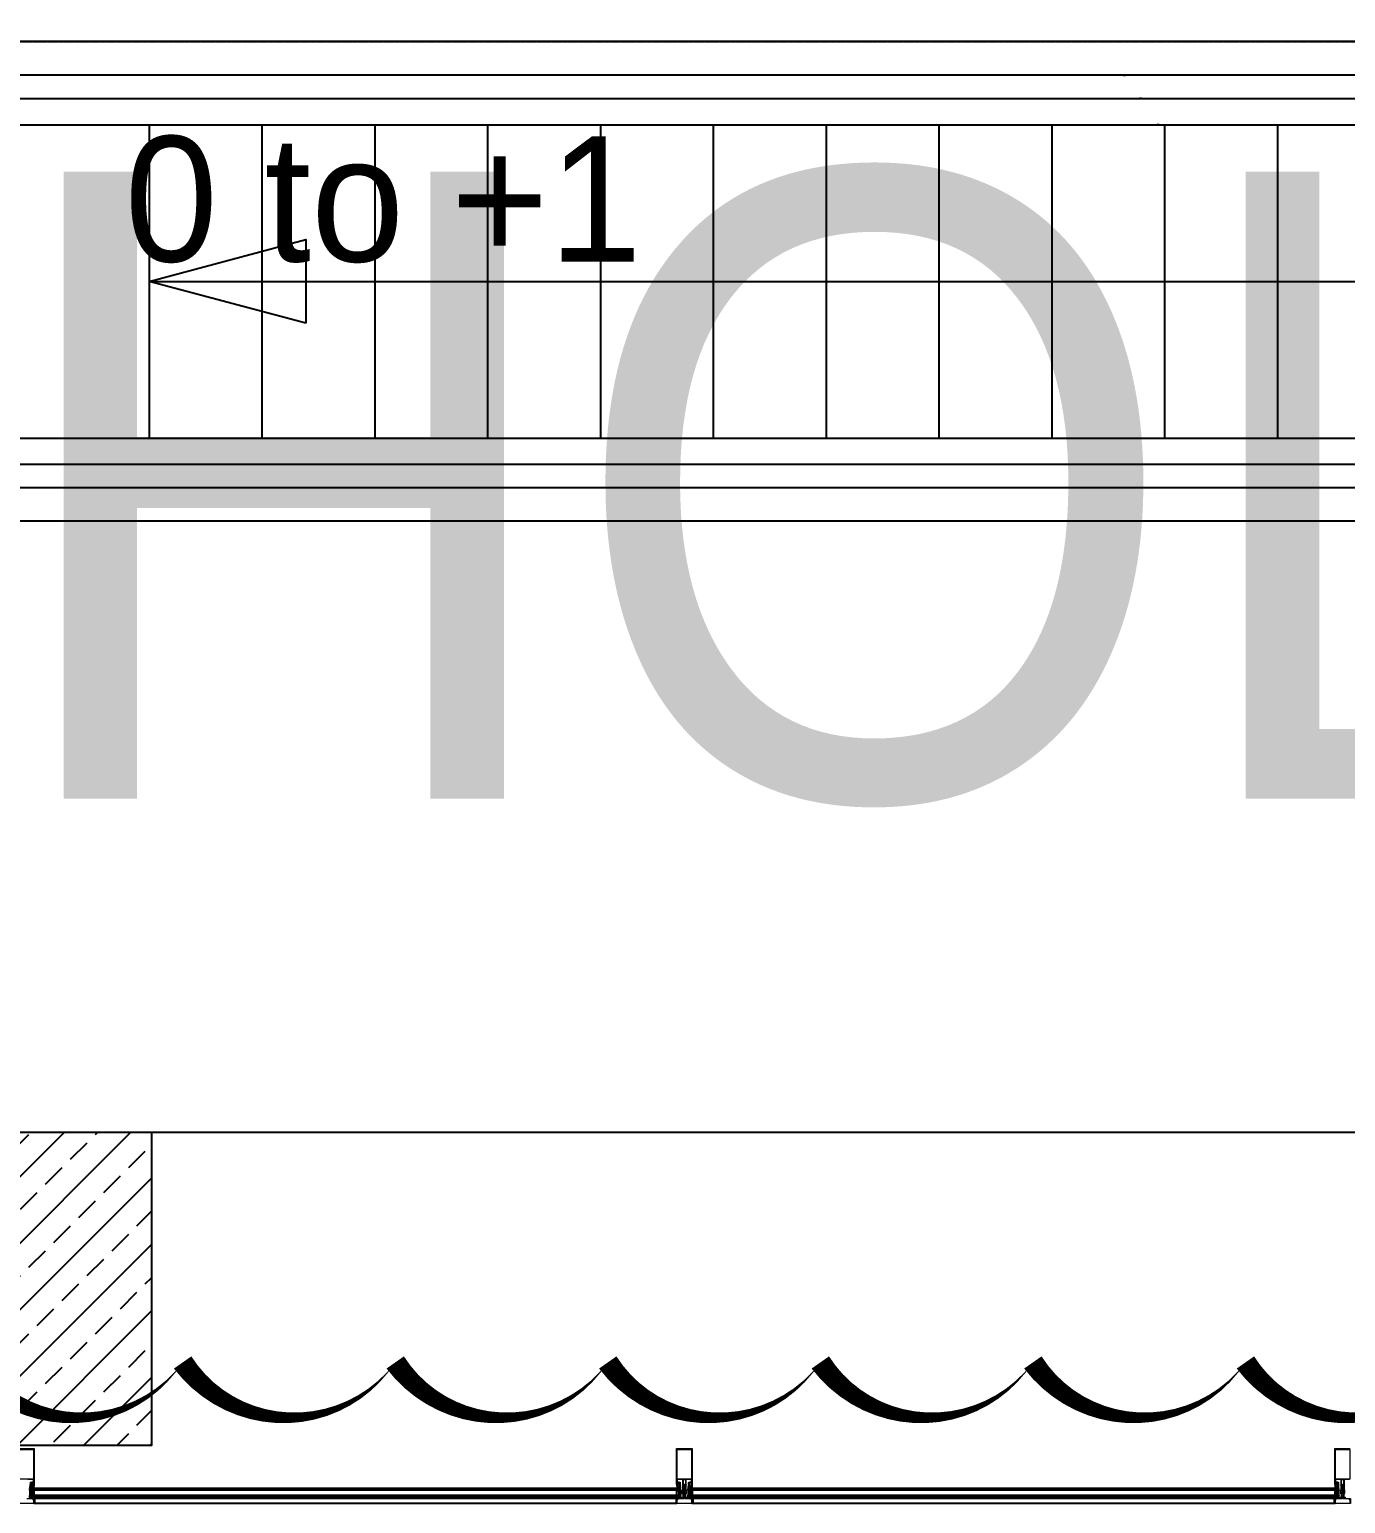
# Model space of a CAD drawing. Header units: centimetres. Extents: x -678439 to 55805, y -426864 to 17948.
# Drawn here: x 47710.7 to 48130.6, y 9625.3 to 10095.7 of the extents above; entities that cross this region are included whole.
import ezdxf

# ---------------------------------------------------------------- set-up
doc = ezdxf.new("R2010")
doc.units = ezdxf.units.CM
doc.header["$LTSCALE"] = 0.01
doc.header["$MEASUREMENT"] = 0
doc.linetypes.add('DOT2', pattern=[0.125, 0, -0.125])
doc.layers.get('0').update_dxf_attribs({"lineweight": 0})
for name, color, linetype, lineweight in [('Ag-040', 2, 'Continuous', 20), ('AG-Profile_Aluminium', 122, 'Continuous', 9), ('HOLD', 7, 'Continuous', 0)]:
    doc.layers.add(name, color=color, linetype=linetype, lineweight=lineweight)
for name, color, linetype in [('AG-ELEV-02', 152, 'Continuous'), ('AR-ESCALATOR', 3, 'Continuous'), ('CAM', 1, 'Continuous'), ('V-0_Hatch_Concrete', 252, 'Continuous'), ('V-2_Column', 160, 'Continuous')]:
    doc.layers.add(name, color=color, linetype=linetype)
doc.styles.add('ARIAL-ING', font='arial.ttf')
doc.styles.add('IIS IKEA SANS', font='')
doc.styles.get('IIS IKEA SANS').set_extended_font_data('IKEA Sans')

# ---------------------------------------------------------------- blocks, each defined once
blk = doc.blocks.new('150714_ARSA$0$KOLON 80X120')
at = {"layer": 'V-0_Hatch_Concrete'}
h = blk.add_hatch(dxfattribs=at)
h.set_pattern_fill('ANSI33', color=256, scale=60)
h.set_pattern_definition([(45, (-19036.79, -4512.143), (-10.606602, 10.606602), []), (45, (-19026.183, -4512.143), (-10.606602, 10.606602), [7.5, -3.75])])
h.paths.add_polyline_path([(0, 100), (80, 100), (80, 0), (0, 0)])
at = {"layer": 'V-2_Column'}
blk.add_lwpolyline([(0, 100), (80, 100), (80, 0), (0, 0), (0, 100)], dxfattribs=at)
blk = doc.blocks.new('IIS_RoomInfo_2D')
at = {"style": 'IIS IKEA SANS'}
for tag, p, height in [('IIS_ROOMINFO_1:ROOMNAME', (-5.191, 1.615), 2), ('IIS_ROOMINFO_1:ROOMNO', (-5.191, -1.385), 2), ('IIS_ROOMINFO_1:ROOMM2', (-5.191, -3.635), 1.25)]:
    blk.add_attdef(tag, p, '', height=height, dxfattribs=at)
blk = doc.blocks.new('A$C514D6D2B')
at = {"layer": 'AG-ELEV-02'}
for p, q in [((12636.8, 5556.6), (10584.7, 5556.6)), ((12635.6, 5572.3), (10585.9, 5572.3)), ((10587.2, 5572.3), (10587.2, 5556.6)), ((12634.3, 5572.3), (12634.3, 5556.6)), ((14736.8, 5556.6), (12684.7, 5556.6)), ((14735.6, 5572.3), (12685.9, 5572.3)), ((12687.2, 5572.3), (12687.2, 5556.6)), ((14734.3, 5572.3), (14734.3, 5556.6)), ((14734.3, 5572.3), (14734.3, 5556.6))]:
    blk.add_line(p, q, dxfattribs=at)
at = {"layer": 'AG-Profile_Aluminium'}
for points in [[(10536.3, 5732.5), (10585.3, 5732.5, -0.400911), (10585.8, 5732), (10585.8, 5618.3, -0.414214), (10585.3, 5617.8), (10583.4, 5617.8, -0.280185), (10583, 5618), (10582.6, 5618.9), (10582.6, 5619.3), (10583.8, 5619.3), (10583.8, 5622.3, 0.414214), (10583.3, 5622.8), (10580.1, 5622.8), (10579.6, 5623.3), (10579.1, 5622.8), (10575.9, 5622.8, 0.414214), (10575.4, 5622.3), (10575.4, 5619.3), (10576.6, 5619.3), (10576.6, 5618.9), (10576.1, 5618, -0.280185), (10575.7, 5617.8), (10574.7, 5617.8, -0.414214), (10574.2, 5618.3), (10574.2, 5623.3, -0.414214), (10575.7, 5624.8), (10577.6, 5624.8), (10577.6, 5625.3, -0.414214), (10578.1, 5625.8), (10581.1, 5625.8, -0.414214), (10581.6, 5625.3), (10581.6, 5624.8), (10583.8, 5624.8), (10583.8, 5631.3, 0.414214), (10582.3, 5632.8), (10565.8, 5632.8)], [(14782.3, 5632.8), (14765.8, 5632.8), (14765.8, 5615.8), (14766.4, 5615.8), (14766.4, 5615, -0.414898), (14766.2, 5614.8), (14765.8, 5614.8), (14765.8, 5596.8), (14764.8, 5595.8), (14763.8, 5595.8, -0.401727), (14762.6, 5596.9), (14763.1, 5597.2), (14762.6, 5597.5), (14762.6, 5598.3), (14762.6, 5598.3), (14763.1, 5598.6), (14762.6, 5598.9), (14762.6, 5599.7), (14763.1, 5600), (14762.6, 5600.3), (14762.6, 5601.1), (14763.1, 5601.4), (14762.6, 5601.7), (14762.6, 5602.5), (14763.1, 5602.8), (14762.6, 5603.1), (14762.6, 5603.9), (14763.1, 5604.2), (14762.6, 5604.5), (14762.6, 5605.4), (14763.1, 5605.6), (14762.6, 5605.9), (14762.6, 5606.8), (14763.1, 5607.1), (14762.6, 5607.3), (14762.6, 5608.2), (14763.1, 5608.5), (14762.6, 5608.8), (14762.6, 5609.6), (14763.1, 5609.9), (14762.6, 5610.2), (14762.6, 5611), (14763.1, 5611.3), (14762.6, 5611.6), (14762.6, 5612.4), (14763.1, 5612.7), (14762.6, 5613), (14762.6, 5613.4), (14761.1, 5614.9, 0.414204), (14760.4, 5614.9), (14759, 5613.4), (14759, 5612.3), (14758.5, 5612), (14759, 5611.7), (14759, 5610.9), (14758.5, 5610.6), (14759, 5610.3), (14759, 5609.5), (14758.5, 5609.2), (14759, 5608.9), (14759, 5608), (14758.5, 5607.8), (14759, 5607.5), (14759, 5606.6), (14758.5, 5606.3), (14759, 5606.1), (14759, 5605.2), (14758.5, 5604.9), (14759, 5604.6), (14759, 5603.8), (14758.5, 5603.5), (14759, 5603.2), (14759, 5602.4), (14758.5, 5602.1), (14759, 5601.8), (14759, 5601), (14758.5, 5600.7), (14759, 5600.4), (14759, 5599.6), (14758.5, 5599.3), (14759, 5599), (14759, 5598.2), (14758.5, 5597.9), (14759, 5597.6), (14759, 5596.8), (14758.5, 5596.5), (14758.8, 5596.3, -0.259555), (14757.8, 5595.8), (14756.8, 5595.8), (14755.8, 5596.8), (14755.8, 5614.8), (14755.4, 5614.8, -0.414214), (14755.2, 5615), (14755.2, 5615.8), (14755.8, 5615.8), (14755.8, 5632.8), (14739.3, 5632.8, 0.414214), (14737.8, 5631.3), (14737.8, 5624.8), (14740, 5624.8), (14740, 5625.3, -0.414214), (14740.5, 5625.8), (14743.5, 5625.8, -0.414214), (14744, 5625.3), (14744, 5624.8), (14745.9, 5624.8, -0.414214), (14747.4, 5623.3), (14747.4, 5618.3, -0.414214), (14746.9, 5617.8), (14745.8, 5617.8, -0.280185), (14745.4, 5618), (14745, 5618.9), (14745, 5619.3), (14746.2, 5619.3), (14746.2, 5622.3, 0.414214), (14745.7, 5622.8), (14742.5, 5622.8), (14742, 5623.3), (14741.5, 5622.8), (14738.3, 5622.8, 0.414214), (14737.8, 5622.3), (14737.8, 5619.3), (14739, 5619.3), (14739, 5618.9), (14738.5, 5618, -0.280185), (14738.1, 5617.8), (14736.3, 5617.8, -0.414214), (14735.8, 5618.3), (14735.8, 5732, -0.414214), (14736.3, 5732.5), (14785.3, 5732.5, -0.400911)]]:
    blk.add_lwpolyline(points, format="xyb", dxfattribs=at)
for points in [[(10583.9, 5634.6), (10537.6, 5634.6), (10537.6, 5728.5), (10583.9, 5728.5)], [(12683.9, 5634.6), (12637.6, 5634.6), (12637.6, 5728.5), (12683.9, 5728.5)], [(14783.9, 5634.6), (14737.6, 5634.6), (14737.6, 5728.5), (14783.9, 5728.5)], [(12657.7, 5583), (12663.7, 5583), (12663.7, 5588.8), (12657.7, 5588.8)], [(14757.7, 5583), (14763.7, 5583), (14763.7, 5588.8), (14757.7, 5588.8)]]:
    blk.add_lwpolyline(points, close=True, dxfattribs=at)
for points in [[(12676.6, 5618.9), (12676.1, 5618, -0.280185), (12675.7, 5617.8), (12674.7, 5617.8, -0.414214), (12674.2, 5618.3), (12674.2, 5623.3, -0.414214), (12675.7, 5624.8), (12677.6, 5624.8), (12677.6, 5625.3, -0.414214), (12678.1, 5625.8), (12681.1, 5625.8, -0.414214), (12681.6, 5625.3), (12681.6, 5624.8), (12683.8, 5624.8), (12683.8, 5631.3, 0.414214), (12682.3, 5632.8), (12665.8, 5632.8), (12665.8, 5615.8), (12666.4, 5615.8), (12666.4, 5615, -0.414898), (12666.2, 5614.8), (12665.8, 5614.8), (12665.8, 5596.8), (12664.8, 5595.8), (12663.8, 5595.8, -0.401727), (12662.6, 5596.9), (12663.1, 5597.2), (12662.6, 5597.5), (12662.6, 5598.3), (12662.6, 5598.3), (12663.1, 5598.6), (12662.6, 5598.9), (12662.6, 5599.7), (12663.1, 5600), (12662.6, 5600.3), (12662.6, 5601.1), (12663.1, 5601.4), (12662.6, 5601.7), (12662.6, 5602.5), (12663.1, 5602.8), (12662.6, 5603.1), (12662.6, 5603.9), (12663.1, 5604.2), (12662.6, 5604.5), (12662.6, 5605.4), (12663.1, 5605.6), (12662.6, 5605.9), (12662.6, 5606.8), (12663.1, 5607.1), (12662.6, 5607.3), (12662.6, 5608.2), (12663.1, 5608.5), (12662.6, 5608.8), (12662.6, 5609.6), (12663.1, 5609.9), (12662.6, 5610.2), (12662.6, 5611), (12663.1, 5611.3), (12662.6, 5611.6), (12662.6, 5612.4), (12663.1, 5612.7), (12662.6, 5613), (12662.6, 5613.4), (12661.1, 5614.9, 0.414204), (12660.4, 5614.9), (12659, 5613.4), (12659, 5612.3), (12658.5, 5612), (12659, 5611.7), (12659, 5610.9), (12658.5, 5610.6), (12659, 5610.3), (12659, 5609.5), (12658.5, 5609.2), (12659, 5608.9), (12659, 5608), (12658.5, 5607.8), (12659, 5607.5), (12659, 5606.6), (12658.5, 5606.3), (12659, 5606.1), (12659, 5605.2), (12658.5, 5604.9), (12659, 5604.6), (12659, 5603.8), (12658.5, 5603.5), (12659, 5603.2), (12659, 5602.4), (12658.5, 5602.1), (12659, 5601.8), (12659, 5601), (12658.5, 5600.7), (12659, 5600.4), (12659, 5599.6), (12658.5, 5599.3), (12659, 5599), (12659, 5598.2), (12658.5, 5597.9), (12659, 5597.6), (12659, 5596.8), (12658.5, 5596.5), (12658.8, 5596.3, -0.259555), (12657.8, 5595.8), (12656.8, 5595.8), (12655.8, 5596.8), (12655.8, 5614.8), (12655.4, 5614.8, -0.414214), (12655.2, 5615), (12655.2, 5615.8), (12655.8, 5615.8), (12655.8, 5632.8), (12639.3, 5632.8, 0.414214), (12637.8, 5631.3), (12637.8, 5624.8), (12640, 5624.8), (12640, 5625.3, -0.414214), (12640.5, 5625.8), (12643.5, 5625.8, -0.414214), (12644, 5625.3), (12644, 5624.8), (12645.9, 5624.8, -0.414214), (12647.4, 5623.3), (12647.4, 5618.3, -0.414214), (12646.9, 5617.8), (12645.8, 5617.8, -0.280185), (12645.4, 5618), (12645, 5618.9), (12645, 5619.3), (12646.2, 5619.3), (12646.2, 5622.3, 0.414214), (12645.7, 5622.8), (12642.5, 5622.8), (12642, 5623.3), (12641.5, 5622.8), (12638.3, 5622.8, 0.414214), (12637.8, 5622.3), (12637.8, 5619.3), (12639, 5619.3), (12639, 5618.9), (12638.5, 5618, -0.280185), (12638.1, 5617.8), (12636.3, 5617.8, -0.414214), (12635.8, 5618.3), (12635.8, 5732, -0.414214), (12636.3, 5732.5), (12685.3, 5732.5, -0.400911), (12685.8, 5732), (12685.8, 5618.3, -0.414214), (12685.3, 5617.8), (12683.4, 5617.8, -0.280185), (12683, 5618), (12682.6, 5618.9), (12682.6, 5619.3), (12683.8, 5619.3), (12683.8, 5622.3, 0.414214), (12683.3, 5622.8), (12680.1, 5622.8), (12679.6, 5623.3), (12679.1, 5622.8), (12675.9, 5622.8, 0.414214), (12675.4, 5622.3), (12675.4, 5619.3), (12676.6, 5619.3)], [(12662.5, 5577.5), (12662.5, 5577.1), (12663, 5576.2, 0.280182), (12663.4, 5576), (12665.2, 5576, 0.414214), (12665.7, 5576.5), (12665.7, 5585.9, -0.198912), (12666.3, 5587.4), (12667.2, 5588.2, 0.198912), (12667.7, 5589.6), (12667.7, 5599.5, 0.414214), (12667.2, 5600), (12666.4, 5600, 0.414214), (12665.9, 5599.5), (12665.9, 5591.3, -0.414156), (12665.4, 5590.8), (12662, 5590.8, -0.414272), (12661.5, 5591.3), (12661.5, 5592.3, -0.414214), (12661.6, 5592.4), (12661.9, 5592.4, -0.244698), (12662, 5592.3), (12662.7, 5591.3, 0.414214), (12663, 5591.3), (12663.3, 5591.5), (12662.4, 5592.8, 0.244698), (12662.1, 5593), (12661.8, 5593, -0.414214), (12661.5, 5593.3), (12661.5, 5594.5, -0.414214), (12661.6, 5594.6), (12661.9, 5594.6, -0.244698), (12662, 5594.5), (12662.7, 5593.5, 0.414214), (12663, 5593.5), (12663.3, 5593.7), (12662.4, 5595.1, 0.244698), (12662.1, 5595.2), (12661.8, 5595.2, -0.414214), (12661.5, 5595.5), (12661.5, 5596.7, -0.414214), (12661.6, 5596.8), (12661.9, 5596.8, -0.244698), (12662, 5596.8), (12662.7, 5595.8, 0.414214), (12663, 5595.7), (12663.3, 5596), (12662.4, 5597.3, 0.244698), (12662.1, 5597.4), (12661.8, 5597.4, -0.414214), (12661.5, 5597.7), (12661.5, 5598.9, -0.414214), (12661.6, 5599), (12661.9, 5599, -0.244698), (12662, 5599), (12662.7, 5598, 0.414214), (12663, 5598), (12663.3, 5598.2), (12662.4, 5599.5, 0.244698), (12662.1, 5599.6), (12661.8, 5599.6, -0.414214), (12661.5, 5599.9), (12661.5, 5601.2, -0.414214), (12661.6, 5601.3), (12661.8, 5601.3, -0.244698), (12661.9, 5601.2), (12662.7, 5600.1, 0.414214), (12663, 5600), (12663.3, 5600.2), (12661.7, 5602.5, 0), (12661.7, 5602.5, 0.244698), (12660.9, 5603), (12660.6, 5603, 0.244698), (12659.8, 5602.5), (12658.2, 5600.2), (12658.5, 5600, 0.414214), (12658.8, 5600.1), (12659.6, 5601.2, -0.244698), (12659.7, 5601.3), (12659.8, 5601.3, -0.414214), (12659.9, 5601.2), (12659.9, 5599.9, -0.414214), (12659.6, 5599.6), (12659.4, 5599.6, 0.244698), (12659.1, 5599.5), (12658.2, 5598.2), (12658.5, 5598, 0.414214), (12658.8, 5598), (12659.5, 5599, -0.244698), (12659.6, 5599), (12659.8, 5599, -0.414214), (12659.9, 5598.9), (12659.9, 5597.7, -0.414214), (12659.6, 5597.4), (12659.4, 5597.4, 0.244698), (12659.1, 5597.3), (12658.2, 5596), (12658.5, 5595.7, 0.414214), (12658.8, 5595.8), (12659.5, 5596.8, -0.244698), (12659.6, 5596.8), (12659.8, 5596.8, -0.414214), (12659.9, 5596.7), (12659.9, 5595.5, -0.414214), (12659.6, 5595.2), (12659.4, 5595.2, 0.244698), (12659.1, 5595.1), (12658.2, 5593.7), (12658.5, 5593.5, 0.414214), (12658.8, 5593.5), (12659.5, 5594.5, -0.244698), (12659.6, 5594.6), (12659.8, 5594.6, -0.414214), (12659.9, 5594.5), (12659.9, 5593.3, -0.414214), (12659.6, 5593), (12659.4, 5593, 0.244698), (12659.1, 5592.8), (12658.2, 5591.5), (12658.5, 5591.3, 0.414214), (12658.8, 5591.3), (12659.5, 5592.3, -0.244698), (12659.6, 5592.4), (12659.8, 5592.4, -0.414214), (12659.9, 5592.3), (12659.9, 5591.3, -0.414214), (12659.4, 5590.8), (12656, 5590.8, -0.414214), (12655.5, 5591.3), (12655.5, 5599.5, 0.414214), (12655, 5600), (12654.2, 5600, 0.414214), (12653.7, 5599.5), (12653.7, 5589.6, 0.198912), (12654.3, 5588.2), (12655.2, 5587.4, -0.198912), (12655.7, 5585.9), (12655.7, 5576.5, 0.414214), (12656.2, 5576), (12658.1, 5576, 0.280182), (12658.5, 5576.2), (12658.9, 5577.1), (12658.9, 5577.5), (12657.7, 5577.5), (12657.7, 5580.5, -0.414214), (12658.2, 5581), (12660.2, 5581), (12660.7, 5581.5), (12661.2, 5581), (12663.2, 5581, -0.414214), (12663.7, 5580.5), (12663.7, 5577.5)], [(12661.1, 5617.5, 0.414204), (12660.4, 5617.5), (12658.5, 5615.5, -0.668177), (12657.6, 5615.9), (12657.6, 5632.8), (12663.9, 5632.8), (12663.9, 5615.9, -0.668169), (12663.1, 5615.5)], [(14762.5, 5577.5), (14762.5, 5577.1), (14763, 5576.2, 0.280182), (14763.4, 5576), (14765.2, 5576, 0.414214), (14765.7, 5576.5), (14765.7, 5585.9, -0.198912), (14766.3, 5587.4), (14767.2, 5588.2, 0.198912), (14767.7, 5589.6), (14767.7, 5599.5, 0.414214), (14767.2, 5600), (14766.4, 5600, 0.414214), (14765.9, 5599.5), (14765.9, 5591.3, -0.414156), (14765.4, 5590.8), (14762, 5590.8, -0.414272), (14761.5, 5591.3), (14761.5, 5592.3, -0.414214), (14761.6, 5592.4), (14761.9, 5592.4, -0.244698), (14762, 5592.3), (14762.7, 5591.3, 0.414214), (14763, 5591.3), (14763.3, 5591.5), (14762.4, 5592.8, 0.244698), (14762.1, 5593), (14761.8, 5593, -0.414214), (14761.5, 5593.3), (14761.5, 5594.5, -0.414214), (14761.6, 5594.6), (14761.9, 5594.6, -0.244698), (14762, 5594.5), (14762.7, 5593.5, 0.414214), (14763, 5593.5), (14763.3, 5593.7), (14762.4, 5595.1, 0.244698), (14762.1, 5595.2), (14761.8, 5595.2, -0.414214), (14761.5, 5595.5), (14761.5, 5596.7, -0.414214), (14761.6, 5596.8), (14761.9, 5596.8, -0.244698), (14762, 5596.8), (14762.7, 5595.8, 0.414214), (14763, 5595.7), (14763.3, 5596), (14762.4, 5597.3, 0.244698), (14762.1, 5597.4), (14761.8, 5597.4, -0.414214), (14761.5, 5597.7), (14761.5, 5598.9, -0.414214), (14761.6, 5599), (14761.9, 5599, -0.244698), (14762, 5599), (14762.7, 5598, 0.414214), (14763, 5598), (14763.3, 5598.2), (14762.4, 5599.5, 0.244698), (14762.1, 5599.6), (14761.8, 5599.6, -0.414214), (14761.5, 5599.9), (14761.5, 5601.2, -0.414214), (14761.6, 5601.3), (14761.8, 5601.3, -0.244698), (14761.9, 5601.2), (14762.7, 5600.1, 0.414214), (14763, 5600), (14763.3, 5600.2), (14761.7, 5602.5, 0), (14761.7, 5602.5, 0.244698), (14760.9, 5603), (14760.6, 5603, 0.244698), (14759.8, 5602.5), (14758.2, 5600.2), (14758.5, 5600, 0.414214), (14758.8, 5600.1), (14759.6, 5601.2, -0.244698), (14759.7, 5601.3), (14759.8, 5601.3, -0.414214), (14759.9, 5601.2), (14759.9, 5599.9, -0.414214), (14759.6, 5599.6), (14759.4, 5599.6, 0.244698), (14759.1, 5599.5), (14758.2, 5598.2), (14758.5, 5598, 0.414214), (14758.8, 5598), (14759.5, 5599, -0.244698), (14759.6, 5599), (14759.8, 5599, -0.414214), (14759.9, 5598.9), (14759.9, 5597.7, -0.414214), (14759.6, 5597.4), (14759.4, 5597.4, 0.244698), (14759.1, 5597.3), (14758.2, 5596), (14758.5, 5595.7, 0.414214), (14758.8, 5595.8), (14759.5, 5596.8, -0.244698), (14759.6, 5596.8), (14759.8, 5596.8, -0.414214), (14759.9, 5596.7), (14759.9, 5595.5, -0.414214), (14759.6, 5595.2), (14759.4, 5595.2, 0.244698), (14759.1, 5595.1), (14758.2, 5593.7), (14758.5, 5593.5, 0.414214), (14758.8, 5593.5), (14759.5, 5594.5, -0.244698), (14759.6, 5594.6), (14759.8, 5594.6, -0.414214), (14759.9, 5594.5), (14759.9, 5593.3, -0.414214), (14759.6, 5593), (14759.4, 5593, 0.244698), (14759.1, 5592.8), (14758.2, 5591.5), (14758.5, 5591.3, 0.414214), (14758.8, 5591.3), (14759.5, 5592.3, -0.244698), (14759.6, 5592.4), (14759.8, 5592.4, -0.414214), (14759.9, 5592.3), (14759.9, 5591.3, -0.414214), (14759.4, 5590.8), (14756, 5590.8, -0.414214), (14755.5, 5591.3), (14755.5, 5599.5, 0.414214), (14755, 5600), (14754.2, 5600, 0.414214), (14753.7, 5599.5), (14753.7, 5589.6, 0.198912), (14754.3, 5588.2), (14755.2, 5587.4, -0.198912), (14755.7, 5585.9), (14755.7, 5576.5, 0.414214), (14756.2, 5576), (14758.1, 5576, 0.280182), (14758.5, 5576.2), (14758.9, 5577.1), (14758.9, 5577.5), (14757.7, 5577.5), (14757.7, 5580.5, -0.414214), (14758.2, 5581), (14760.2, 5581), (14760.7, 5581.5), (14761.2, 5581), (14763.2, 5581, -0.414214), (14763.7, 5580.5), (14763.7, 5577.5)], [(14761.1, 5617.5, 0.414204), (14760.4, 5617.5), (14758.5, 5615.5, -0.668177), (14757.6, 5615.9), (14757.6, 5632.8), (14763.9, 5632.8), (14763.9, 5615.9, -0.668169), (14763.1, 5615.5)], [(10560.8, 5557.9), (10584.7, 5557.9, 0.415475), (10584.9, 5558.1), (10584.9, 5566), (10583.6, 5567.1, -0.734294), (10584.9, 5570.3, 0.180054), (10585.5, 5570.5), (10585.5, 5572, -1.029401), (10586.2, 5571.9), (10586.2, 5558.1, -0.414214), (10584.7, 5556.6), (10536.8, 5556.6, -0.414214), (10535.3, 5558.1), (10535.3, 5571.9, -1.029594), (10536, 5572), (10536, 5570.5, 0.18004), (10536.6, 5570.3, -0.734976), (10537.9, 5567.1), (10536.6, 5566), (10536.6, 5558.1, 0.415536), (10536.8, 5557.9)], [(12660.8, 5557.9), (12684.7, 5557.9, 0.415475), (12684.9, 5558.1), (12684.9, 5566), (12683.6, 5567.1, -0.734294), (12684.9, 5570.3, 0.180054), (12685.5, 5570.5), (12685.5, 5572, -1.029401), (12686.2, 5571.9), (12686.2, 5558.1, -0.414214), (12684.7, 5556.6), (12636.8, 5556.6, -0.414214), (12635.3, 5558.1), (12635.3, 5571.9, -1.029594), (12636, 5572), (12636, 5570.5, 0.18004), (12636.6, 5570.3, -0.734976), (12637.9, 5567.1), (12636.6, 5566), (12636.6, 5558.1, 0.415536), (12636.8, 5557.9)], [(14760.8, 5557.9), (14784.7, 5557.9, 0.415475), (14784.9, 5558.1), (14784.9, 5566), (14783.6, 5567.1, -0.734294), (14784.9, 5570.3, 0.180054), (14785.5, 5570.5), (14785.5, 5572, -1.029401), (14786.2, 5571.9), (14786.2, 5558.1, -0.414214), (14784.7, 5556.6), (14736.8, 5556.6, -0.414214), (14735.3, 5558.1), (14735.3, 5571.9, -1.029594), (14736, 5572), (14736, 5570.5, 0.18004), (14736.6, 5570.3, -0.734976), (14737.9, 5567.1), (14736.6, 5566), (14736.6, 5558.1, 0.415536), (14736.8, 5557.9)]]:
    blk.add_lwpolyline(points, format="xyb", close=True, dxfattribs=at)
at = {"layer": 'AG-Profile_Aluminium', "color": 9}
for points in [[(10575.7, 5604.7, -0.433199), (10572.5, 5607.7), (10573.4, 5616.5, 0.414214), (10573.1, 5616.8), (10572.7, 5616.8, -0.414214), (10572.4, 5617.1), (10572.4, 5617.5, -0.414214), (10572.7, 5617.8), (10575.7, 5617.8, 0.414214), (10576.7, 5618.8), (10576.7, 5620.1), (10575.7, 5620.1), (10575.7, 5620.6, -0.384615), (10583.5, 5620.6), (10583.5, 5620.1), (10582.4, 5620.1), (10582.4, 5618.8, 0.414214), (10583.4, 5617.8), (10585.8, 5617.8), (10585.4, 5606.1, -0.213288), (10584.1, 5604.8, 0.005109)], [(10584.3, 5607.8), (10583.8, 5607.8), (10583.7, 5608.3), (10575.4, 5609.3), (10575.4, 5608.8), (10574.9, 5608.8), (10574, 5607.7, 0.436697), (10576.1, 5605.7, -0.010178), (10584.1, 5605.9, 0.26621), (10584.4, 5606.4), (10584.8, 5607.3, 0.414214)], [(10576.4, 5611.7, -0.425894), (10576, 5612.2), (10576.3, 5614.3, -0.3686), (10576.8, 5614.8), (10581.8, 5614.8, -0.375315), (10582.3, 5614.3), (10582.7, 5611.5, -0.490444), (10582.1, 5611)], [(10578.2, 5620.9, -0.142901), (10580.9, 5620.9), (10580.9, 5618.1, -0.414214), (10580.6, 5617.8), (10578.5, 5617.8, -0.414214), (10578.2, 5618.1)], [(12645.8, 5604.7, 0.433199), (12649, 5607.7), (12648.2, 5616.5, -0.414214), (12648.5, 5616.8), (12648.9, 5616.8, 0.414214), (12649.2, 5617.1), (12649.2, 5617.5, 0.414214), (12648.9, 5617.8), (12645.8, 5617.8, -0.414214), (12644.8, 5618.8), (12644.8, 5620.1), (12645.9, 5620.1), (12645.9, 5620.6, 0.384615), (12638.1, 5620.6), (12638.1, 5620.1), (12639.1, 5620.1), (12639.1, 5618.8, -0.414214), (12638.1, 5617.8), (12635.8, 5617.8), (12636.1, 5606.1, 0.213288), (12637.4, 5604.8, -0.005109)], [(12637.2, 5607.8), (12637.8, 5607.8), (12637.8, 5608.3), (12646.1, 5609.3), (12646.2, 5608.8), (12646.7, 5608.8), (12647.5, 5607.7, -0.436697), (12645.4, 5605.7, 0.010178), (12637.4, 5605.9, -0.26621), (12637.1, 5606.4), (12636.7, 5607.3, -0.414214)], [(12645.1, 5611.7, 0.425894), (12645.5, 5612.2), (12645.2, 5614.3, 0.3686), (12644.7, 5614.8), (12639.7, 5614.8, 0.375315), (12639.2, 5614.3), (12638.8, 5611.5, 0.490444), (12639.4, 5611)], [(12643.3, 5620.9, 0.142901), (12640.6, 5620.9), (12640.6, 5618.1, 0.414214), (12640.9, 5617.8), (12643, 5617.8, 0.414214), (12643.3, 5618.1)], [(12675.7, 5604.7, -0.433199), (12672.5, 5607.7), (12673.4, 5616.5, 0.414214), (12673.1, 5616.8), (12672.7, 5616.8, -0.414214), (12672.4, 5617.1), (12672.4, 5617.5, -0.414214), (12672.7, 5617.8), (12675.7, 5617.8, 0.414214), (12676.7, 5618.8), (12676.7, 5620.1), (12675.7, 5620.1), (12675.7, 5620.6, -0.384615), (12683.5, 5620.6), (12683.5, 5620.1), (12682.4, 5620.1), (12682.4, 5618.8, 0.414214), (12683.4, 5617.8), (12685.8, 5617.8), (12685.4, 5606.1, -0.213288), (12684.1, 5604.8, 0.005109)], [(12684.3, 5607.8), (12683.8, 5607.8), (12683.7, 5608.3), (12675.4, 5609.3), (12675.4, 5608.8), (12674.9, 5608.8), (12674, 5607.7, 0.436697), (12676.1, 5605.7, -0.010178), (12684.1, 5605.9, 0.26621), (12684.4, 5606.4), (12684.8, 5607.3, 0.414214)], [(12676.4, 5611.7, -0.425894), (12676, 5612.2), (12676.3, 5614.3, -0.3686), (12676.8, 5614.8), (12681.8, 5614.8, -0.375315), (12682.3, 5614.3), (12682.7, 5611.5, -0.490444), (12682.1, 5611)], [(14745.8, 5604.7, 0.433199), (14749, 5607.7), (14748.2, 5616.5, -0.414214), (14748.5, 5616.8), (14748.9, 5616.8, 0.414214), (14749.2, 5617.1), (14749.2, 5617.5, 0.414214), (14748.9, 5617.8), (14745.8, 5617.8, -0.414214), (14744.8, 5618.8), (14744.8, 5620.1), (14745.9, 5620.1), (14745.9, 5620.6, 0.384615), (14738.1, 5620.6), (14738.1, 5620.1), (14739.1, 5620.1), (14739.1, 5618.8, -0.414214), (14738.1, 5617.8), (14735.8, 5617.8), (14736.1, 5606.1, 0.213288), (14737.4, 5604.8, -0.005109)], [(14737.2, 5607.8), (14737.8, 5607.8), (14737.8, 5608.3), (14746.1, 5609.3), (14746.2, 5608.8), (14746.7, 5608.8), (14747.5, 5607.7, -0.436697), (14745.4, 5605.7, 0.010178), (14737.4, 5605.9, -0.26621), (14737.1, 5606.4), (14736.7, 5607.3, -0.414214)], [(14745.1, 5611.7, 0.425894), (14745.5, 5612.2), (14745.2, 5614.3, 0.3686), (14744.7, 5614.8), (14739.7, 5614.8, 0.375315), (14739.2, 5614.3), (14738.8, 5611.5, 0.490444), (14739.4, 5611)], [(14743.3, 5620.9, 0.142901), (14740.6, 5620.9), (14740.6, 5618.1, 0.414214), (14740.9, 5617.8), (14743, 5617.8, 0.414214), (14743.3, 5618.1)], [(12674.4, 5576.1), (12673.9, 5575.2), (12673, 5575.2), (12673.4, 5576.1, 0.834458), (12672.9, 5576.1), (12672.4, 5575.2), (12671.5, 5575.2), (12671.9, 5576.1, 0.834458), (12671.4, 5576.1), (12670.9, 5575.2), (12670, 5575.2), (12670, 5575.5, 0.363249), (12669.7, 5575.7), (12663.4, 5575.7, -0.414214), (12662.4, 5576.7), (12662.4, 5577.5), (12663.4, 5577.5), (12663.4, 5578, 0.543452), (12658, 5578), (12658, 5577.5), (12659.1, 5577.5), (12659.1, 5576.7, -0.414214), (12658.1, 5575.7), (12651.7, 5575.7, 0.363249), (12651.5, 5575.5), (12651.4, 5575.2), (12650.5, 5575.2), (12650, 5576, 0.834458), (12649.5, 5576), (12649.9, 5575.2), (12649, 5575.2), (12648.5, 5576, 0.834458), (12648, 5576), (12648.4, 5575.2), (12647.5, 5575.2), (12647, 5576, 0.834458), (12646.5, 5576), (12646.9, 5575.2), (12646, 5575.2), (12645.5, 5576, 0.834458), (12645, 5576), (12645.4, 5575.2), (12644.5, 5575.2), (12644, 5576, 0.834458), (12643.5, 5576), (12643.9, 5575.2), (12643, 5575.2), (12642.5, 5576, 0.834458), (12642, 5576), (12642.4, 5575.2), (12641.5, 5575.2), (12641, 5576, 0.834458), (12640.5, 5576), (12640.9, 5575.2), (12640, 5575.2), (12639.5, 5576, 0.834458), (12639, 5576), (12639.4, 5575.2), (12638.5, 5575.2), (12638, 5576, 0.834458), (12637.5, 5576), (12637.9, 5575.2), (12637, 5575.2), (12636.5, 5576, 0.833224), (12636, 5576), (12636, 5575.9, -0.121295), (12636.3, 5575.2, -0.083975), (12634.1, 5576.2, 0.853065), (12633.8, 5575.8, -0.075674), (12635.7, 5573.5, 0.344474), (12636.6, 5572.7), (12658.5, 5572.7, 0.253164), (12659.4, 5573.2, -0.541002), (12662.1, 5573.2, 0.253164), (12663, 5572.7), (12684.9, 5572.7, 0.344474), (12685.8, 5573.5, -0.075525), (12687.6, 5575.9, 0.853065), (12687.3, 5576.3, -0.085692), (12685.2, 5575.2, -0.114183), (12685.4, 5576), (12685.4, 5576.1, 0.833224), (12684.9, 5576.1), (12684.4, 5575.2), (12683.5, 5575.2), (12683.9, 5576.1, 0.834458), (12683.4, 5576.1), (12682.9, 5575.2), (12682, 5575.2), (12682.4, 5576.1, 0.834458), (12681.9, 5576.1), (12681.4, 5575.2), (12680.5, 5575.2), (12680.9, 5576.1, 0.834458), (12680.4, 5576.1), (12679.9, 5575.2), (12679, 5575.2), (12679.4, 5576.1, 0.834458), (12678.9, 5576.1), (12678.4, 5575.2), (12677.5, 5575.2), (12677.9, 5576.1, 0.834458), (12677.4, 5576.1), (12676.9, 5575.2), (12676, 5575.2), (12676.4, 5576.1, 0.834458), (12675.9, 5576.1), (12675.4, 5575.2), (12674.5, 5575.2), (12674.9, 5576.1, 0.834458)]]:
    blk.add_lwpolyline(points, format="xyb", close=True, dxfattribs=at)
for points in [[(10563, 5572.7), (10584.9, 5572.7, 0.344474), (10585.8, 5573.5, -0.075525), (10587.6, 5575.9, 0.853065), (10587.3, 5576.3, -0.085692), (10585.2, 5575.2, -0.114183), (10585.4, 5576), (10585.4, 5576.1, 0.833224), (10584.9, 5576.1), (10584.4, 5575.2), (10583.5, 5575.2), (10583.9, 5576.1, 0.834458), (10583.4, 5576.1), (10582.9, 5575.2), (10582, 5575.2), (10582.4, 5576.1, 0.834458), (10581.9, 5576.1), (10581.4, 5575.2), (10580.5, 5575.2), (10580.9, 5576.1, 0.834458), (10580.4, 5576.1), (10579.9, 5575.2), (10579, 5575.2), (10579.4, 5576.1, 0.834458), (10578.9, 5576.1), (10578.4, 5575.2), (10577.5, 5575.2), (10577.9, 5576.1, 0.834458), (10577.4, 5576.1), (10576.9, 5575.2), (10576, 5575.2), (10576.4, 5576.1, 0.834458), (10575.9, 5576.1), (10575.4, 5575.2), (10574.5, 5575.2), (10574.9, 5576.1, 0.834458), (10574.4, 5576.1), (10573.9, 5575.2), (10573, 5575.2), (10573.4, 5576.1, 0.834458), (10572.9, 5576.1), (10572.4, 5575.2), (10571.5, 5575.2), (10571.9, 5576.1, 0.834458), (10571.4, 5576.1), (10570.9, 5575.2)], [(14770.9, 5575.2), (14770, 5575.2), (14770, 5575.5, 0.363249), (14769.7, 5575.7), (14763.4, 5575.7, -0.414214), (14762.4, 5576.7), (14762.4, 5577.5), (14763.4, 5577.5), (14763.4, 5578, 0.543452), (14758, 5578), (14758, 5577.5), (14759.1, 5577.5), (14759.1, 5576.7, -0.414214), (14758.1, 5575.7), (14751.7, 5575.7, 0.363249), (14751.5, 5575.5), (14751.4, 5575.2), (14750.5, 5575.2), (14750, 5576, 0.834458), (14749.5, 5576), (14749.9, 5575.2), (14749, 5575.2), (14748.5, 5576, 0.834458), (14748, 5576), (14748.4, 5575.2), (14747.5, 5575.2), (14747, 5576, 0.834458), (14746.5, 5576), (14746.9, 5575.2), (14746, 5575.2), (14745.5, 5576, 0.834458), (14745, 5576), (14745.4, 5575.2), (14744.5, 5575.2), (14744, 5576, 0.834458), (14743.5, 5576), (14743.9, 5575.2), (14743, 5575.2), (14742.5, 5576, 0.834458), (14742, 5576), (14742.4, 5575.2), (14741.5, 5575.2), (14741, 5576, 0.834458), (14740.5, 5576), (14740.9, 5575.2), (14740, 5575.2), (14739.5, 5576, 0.834458), (14739, 5576), (14739.4, 5575.2), (14738.5, 5575.2), (14738, 5576, 0.834458), (14737.5, 5576), (14737.9, 5575.2), (14737, 5575.2), (14736.5, 5576, 0.833224), (14736, 5576), (14736, 5575.9, -0.121295), (14736.3, 5575.2, -0.083975), (14734.1, 5576.2, 0.853065), (14733.8, 5575.8, -0.075674), (14735.7, 5573.5, 0.344474), (14736.6, 5572.7), (14758.5, 5572.7, 0.253164), (14759.4, 5573.2, -0.541002), (14762.1, 5573.2, 0.253164), (14763, 5572.7), (14784.9, 5572.7, 0.344474)]]:
    blk.add_lwpolyline(points, format="xyb", dxfattribs=at)
at = {"layer": 'CAM'}
for p, q in [((12648.7, 5604.8), (10572.8, 5604.8)), ((10572.8, 5598.8), (10572.8, 5604.8)), ((12648.7, 5602.8), (10572.8, 5602.8)), ((12648.7, 5600.8), (10572.8, 5600.8)), ((12648.7, 5598.8), (10572.8, 5598.8)), ((12648.7, 5598.8), (12648.7, 5604.8)), ((14748.7, 5604.8), (12672.8, 5604.8)), ((12672.8, 5598.8), (12672.8, 5604.8)), ((14748.7, 5602.8), (12672.8, 5602.8)), ((14748.7, 5600.8), (12672.8, 5600.8)), ((14748.7, 5598.8), (12672.8, 5598.8)), ((14748.7, 5598.8), (14748.7, 5604.8)), ((12648.7, 5581.8), (10572.8, 5581.8)), ((10572.8, 5575.8), (10572.8, 5581.8)), ((12648.7, 5579.8), (10572.8, 5579.8)), ((12648.7, 5577.8), (10572.8, 5577.8)), ((12648.7, 5575.8), (10572.8, 5575.8)), ((12648.7, 5575.8), (12648.7, 5581.8)), ((14748.7, 5581.8), (12672.8, 5581.8)), ((12672.8, 5575.8), (12672.8, 5581.8)), ((14748.7, 5579.8), (12672.8, 5579.8)), ((14748.7, 5577.8), (12672.8, 5577.8)), ((14748.7, 5575.8), (12672.8, 5575.8)), ((14748.7, 5575.8), (14748.7, 5581.8))]:
    blk.add_line(p, q, dxfattribs=at)
for points in [[(10585.5, 5598.8), (10585.5, 5581.8), (10579.8, 5581.8), (10577.8, 5583.8), (10577.8, 5596.8), (10579.8, 5598.8)], [(10584.8, 5598.1), (10580.1, 5598.1), (10578.5, 5596.5), (10578.5, 5584.1), (10580.1, 5582.5), (10584.8, 5582.5)], [(12636, 5598.8), (12636, 5581.8), (12641.7, 5581.8), (12643.7, 5583.8), (12643.7, 5596.8), (12641.7, 5598.8)], [(12636.7, 5598.1), (12641.4, 5598.1), (12643, 5596.5), (12643, 5584.1), (12641.4, 5582.5), (12636.7, 5582.5)], [(12685.5, 5598.8), (12685.5, 5581.8), (12679.8, 5581.8), (12677.8, 5583.8), (12677.8, 5596.8), (12679.8, 5598.8)], [(12684.8, 5598.1), (12680.1, 5598.1), (12678.5, 5596.5), (12678.5, 5584.1), (12680.1, 5582.5), (12684.8, 5582.5)], [(14736, 5598.8), (14736, 5581.8), (14741.7, 5581.8), (14743.7, 5583.8), (14743.7, 5596.8), (14741.7, 5598.8)], [(14736.7, 5598.1), (14741.4, 5598.1), (14743, 5596.5), (14743, 5584.1), (14741.4, 5582.5), (14736.7, 5582.5)]]:
    blk.add_lwpolyline(points, close=True, dxfattribs=at)
for centre, start, end in [((10533.6, 5590.3), 347.7895, 12.2105), ((12688, 5590.3), 167.7895, 192.2105), ((12633.6, 5590.3), 347.7895, 12.2105), ((14788, 5590.3), 167.7895, 192.2105)]:
    blk.add_arc(centre, 40.2, start, end, dxfattribs=at)
blk = doc.blocks.new('2VEST')
at = {"layer": 'AG-ELEV-02', "ltscale": 0.3}
blk.add_lwpolyline([(-19400, -7600), (-11800, -7600), (-11800, -3520)], dxfattribs=at)
at = {"layer": 'AR-ESCALATOR', "linetype": 'DOT2', "ltscale": 0.001}
blk.add_line((-11850, -4120), (-20043.4, -4120), dxfattribs=at)
at = {"layer": 'AR-ESCALATOR'}
for points in [[(-11850, -4120), (-20499.9, -4120), (-20524, -4123.3, 0.286419), (-20538.4, -4134.8, 0.056277), (-20557.7, -4226.5)], [(-20558.1, -4301.5, 0.048643), (-20544.9, -4371, 0.290108), (-20530.8, -4383.3), (-20499.9, -4385), (-11850, -4385)], [(-20558.1, -5468.5, -0.048643), (-20544.9, -5399, -0.290108), (-20530.8, -5386.7), (-20499.9, -5385), (-11850, -5385)], [(-11850, -5650), (-20499.9, -5650), (-20524, -5646.7, -0.286419), (-20538.4, -5635.2, -0.056277), (-20557.7, -5543.5)]]:
    blk.add_lwpolyline(points, format="xyb", dxfattribs=at)
at = {"layer": 'AR-ESCALATOR', "linetype": 'DOT2', "ltscale": 0.001}
blk.add_lwpolyline([(-20043.4, -4120), (-11850, -4120)], dxfattribs=at)
at = {"layer": 'AR-ESCALATOR'}
for points in [[(-16370.7, -4120), (-16364.3, -4120)], [(-11850, -4226.5), (-21050, -4226.5), (-21050, -4301.5), (-11850, -4301.5)], [(-16298.6, -4226.5), (-16292.2, -4226.5)], [(-16292.2, -4226.5), (-16298.6, -4226.5)], [(-16241.4, -4301.5), (-16247.8, -4301.5)], [(-16247.8, -4301.5), (-16241.4, -4301.5)], [(-19407.7, -4385), (-19407.7, -5385)], [(-19047.7, -4385), (-19047.7, -5385)], [(-18687.7, -4385), (-18687.7, -5385)], [(-18327.7, -4385), (-18327.7, -5385)], [(-17967.7, -4385), (-17967.7, -5385)], [(-17607.7, -4385), (-17607.7, -5385)], [(-17247.7, -4385), (-17247.7, -5385)], [(-16887.7, -4385), (-16887.7, -5385)], [(-16527.7, -4385), (-16527.7, -5385)], [(-16184.8, -4385), (-16191.3, -4385)], [(-16167.7, -4385), (-16167.7, -5385)], [(-15807.7, -4385), (-15807.7, -5385)], [(-19407.7, -4885), (-11850, -4885)], [(-11850, -5543.5), (-21050, -5543.5), (-21050, -5468.5), (-11850, -5468.5)]]:
    blk.add_lwpolyline(points, dxfattribs=at)
blk.add_lwpolyline([(-18907.7, -5019), (-19407.7, -4885), (-18907.7, -4751)], close=True, dxfattribs=at)

msp = doc.modelspace()

# ---------------------------------------------------------------- linework, layer by layer
at = {"layer": 'HOLD'}
msp.add_lwpolyline([(48166.49, 9670.36, 0, 6.78, -0.520567), (48098.67, 9670.36, 0, 6.78, -0.520567), (48030.86, 9670.36, 0, 6.78, -0.520567), (47963.05, 9670.36, 0, 6.78, -0.520567), (47895.23, 9670.36, 0, 6.78, -0.520567), (47827.42, 9670.36, 0, 6.78, -0.520567), (47759.6, 9670.36, 0, 6.78, -0.520567), (47691.79, 9670.36, 0, 6.78, -0.520567), (47623.98, 9670.36, 0, 6.78, -0.520567), (47556.16, 9670.36, 0, 6.78, -0.520567), (47488.35, 9670.36, 0, 6.78, -0.520567)], format="xyseb", dxfattribs=at)

# ---------------------------------------------------------------- block references
at = {"ltscale": 5, "xscale": 0.1, "yscale": 0.1, "zscale": 0.1}
msp.add_blockref('A$C514D6D2B', (46653.61, 9069.68), dxfattribs=at)
at = {"layer": 'Ag-040', "color": 2, "linetype": 'Continuous', "lineweight": 20}
ref = msp.add_blockref('IIS_RoomInfo_2D', (47936.31, 9989.4), dxfattribs=dict(at, xscale=-20, yscale=20, zscale=20))
ref.add_attrib('IIS_ROOMINFO_1:ROOMNAME', '0 to +1', (47741.09, 10021.69), dxfattribs={"layer": '0', "height": 40, "style": 'IIS IKEA SANS'})
at = {"layer": 'AR-ESCALATOR', "xscale": 0.1, "yscale": 0.1, "zscale": 0.1}
msp.add_blockref('2VEST', (49689.68, 10503.87), dxfattribs=at)
at = {"layer": 'V-2_Column'}
msp.add_blockref('150714_ARSA$0$KOLON 80X120', (47669.68, 9643.87), dxfattribs=at)

# ---------------------------------------------------------------- texts
at = {"layer": 'HOLD', "style": 'ARIAL-ING', "width": 0.9}
msp.add_text('HOLD', height=200, dxfattribs=at).set_placement((47701.01, 9850.33))

doc.saveas('drawing.dxf')
